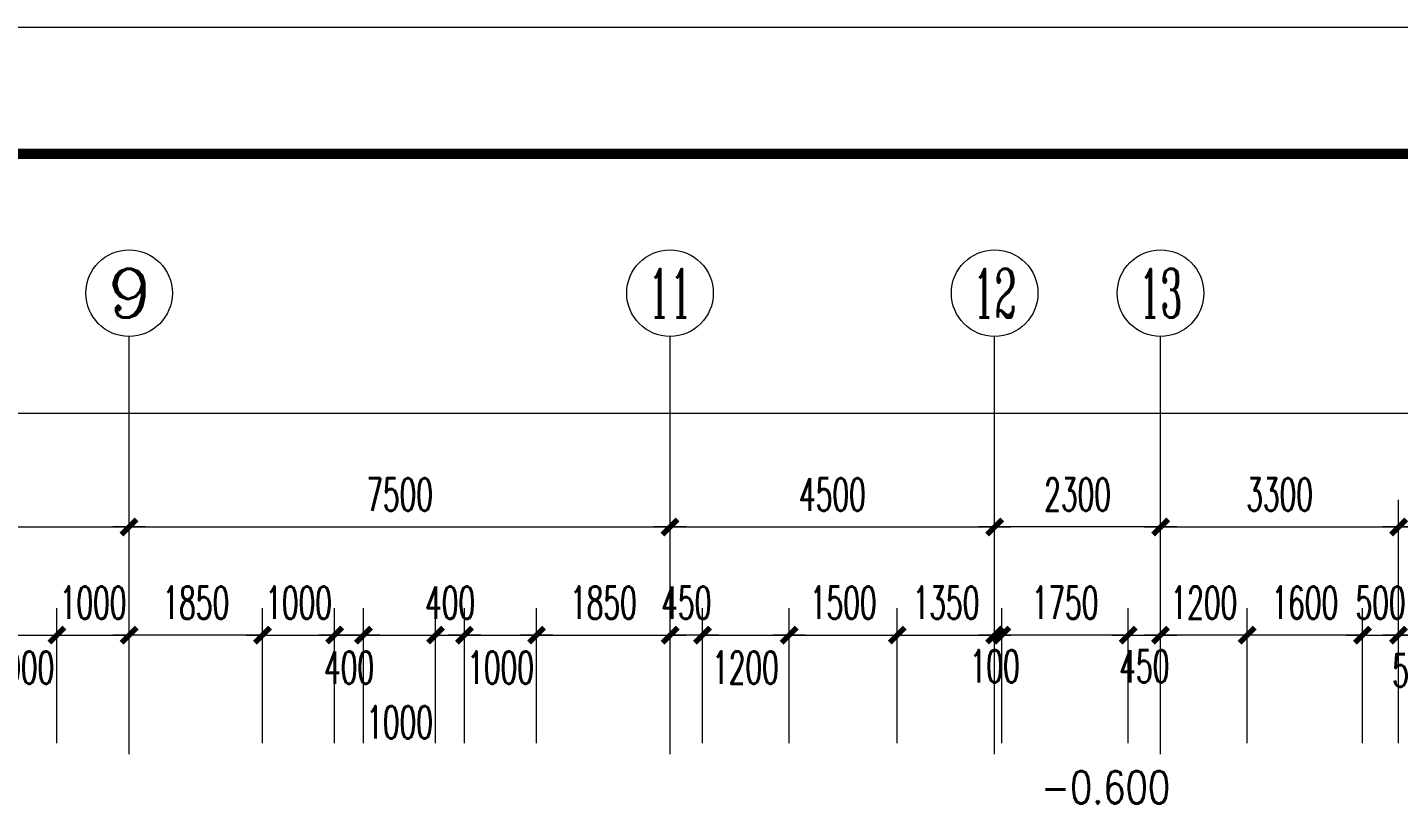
# Model space of a CAD drawing. Extents: x 1575758 to 1999219, y -897052 to -636879.
# Drawn here: x 1653799 to 1672808, y -650696 to -639933 of the extents above; entities that cross this region are included whole.
import ezdxf
from ezdxf.enums import TextEntityAlignment as Align

# ---------------------------------------------------------------- set-up
doc = ezdxf.new("R2010")
doc.units = 0
doc.header["$LTSCALE"] = 1500
doc.header["$MEASUREMENT"] = 0
doc.layers.get('0').update_dxf_attribs({"linetype": 'CONTINUOUS', "lineweight": 5})
doc.layers.get('DEFPOINTS').update_dxf_attribs({"linetype": 'CONTINUOUS', "lineweight": 5})
for name, color, linetype, lineweight in [('AXIS', 7, 'CONTINUOUS', 5), ('AXIS_TEXT', 7, 'CONTINUOUS', 5), ('PUB_DIM', 7, 'CONTINUOUS', 5)]:
    doc.layers.add(name, color=color, linetype=linetype, lineweight=lineweight)
doc.styles.add('COMPLEX', font='COMPLEX')
doc.styles.add('DIM_FONT', font='romans.shx', dxfattribs={"width": 0.6})
doc.dimstyles.new('NORMAL', dxfattribs={"dimscale": 1.5, "dimtxt": 300, "dimasz": 1, "dimexe": 250, "dimexo": 300, "dimgap": 150, "dimtad": 1, "dimdec": 0, "dimdsep": 46, "dimtxsty": 'DIM_FONT', "dimblk1": '_DIMX', "dimblk2": '_DIMX', "dimsah": 1, "dimcen": 2.5, "dimdle": 0.3, "dimclrd": 256, "dimclre": 256, "dimclrt": 256, "dimadec": 0, "dimazin": 0, "dimtfac": 1, "dimtdec": 0, "dimtix": 1, "dimtmove": 2, "dimatfit": 3, "dimldrblk": '_DIMX', "dimfxl": 1, "dimtvp": 1, "dimtolj": 1, "dimtzin": 0, "dimlwd": -1, "dimlwe": -1, "dimarcsym": 0})

# ---------------------------------------------------------------- blocks, each defined once
blk = doc.blocks.new('_AXISO')
blk.add_circle((0, 0), 0.5)
at = {"layer": 'AXIS_TEXT', "style": 'COMPLEX', "width": 1.041667}
blk.add_attdef('A', text='', height=0.56, dxfattribs=at).set_placement((-0.25, -0.28), (0.25, -0.28), align=Align.FIT)
blk = doc.blocks.new('_DIMX')
blk.add_line((-150, 0), (150, 0))
at = {"const_width": 50}
blk.add_lwpolyline([(-70, -70), (70, 70)], dxfattribs=at)
blk = doc.blocks.new('*D389')
at = {"layer": 'DEFPOINTS', "color": 0, "lineweight": 5}
for p in [(1655208, -646860), (1648008, -650010), (1655208, -650010)]:
    blk.add_point(p, dxfattribs=at)
at = {"layer": 'PUB_DIM'}
for p, q in [((1648008, -649560), (1648008, -646485)), ((1655208, -649560), (1655208, -646485)), ((1648009, -646860), (1655206, -646860))]:
    blk.add_line(p, q, dxfattribs=at)
at = {"layer": 'PUB_DIM', "xscale": 1.5, "yscale": 1.5, "zscale": 1.5, "rotation": 180}
blk.add_blockref('_DIMX', (1648008, -646860), dxfattribs=at)
at = {"layer": 'PUB_DIM', "xscale": 1.5, "yscale": 1.5, "zscale": 1.5}
blk.add_blockref('_DIMX', (1655208, -646860), dxfattribs=at)
at = {"layer": 'PUB_DIM', "insert": (1651608, -646410), "char_height": 450, "attachment_point": 5, "style": 'DIM_FONT'}
blk.add_mtext('\\A1;7200', dxfattribs=at)
blk = doc.blocks.new('*D390')
at = {"layer": 'DEFPOINTS', "color": 0, "lineweight": 5}
for p in [(1662708, -646860), (1655208, -650010), (1662708, -650010)]:
    blk.add_point(p, dxfattribs=at)
at = {"layer": 'PUB_DIM'}
for p, q in [((1655208, -649560), (1655208, -646485)), ((1662708, -649560), (1662708, -646485)), ((1655209, -646860), (1662706, -646860))]:
    blk.add_line(p, q, dxfattribs=at)
at = {"layer": 'PUB_DIM', "xscale": 1.5, "yscale": 1.5, "zscale": 1.5, "rotation": 180}
blk.add_blockref('_DIMX', (1655208, -646860), dxfattribs=at)
at = {"layer": 'PUB_DIM', "xscale": 1.5, "yscale": 1.5, "zscale": 1.5}
blk.add_blockref('_DIMX', (1662708, -646860), dxfattribs=at)
at = {"layer": 'PUB_DIM', "insert": (1658958, -646410), "char_height": 450, "attachment_point": 5, "style": 'DIM_FONT'}
blk.add_mtext('\\A1;7500', dxfattribs=at)
blk = doc.blocks.new('*D391')
at = {"layer": 'DEFPOINTS', "color": 0, "lineweight": 5}
for p in [(1667208, -646860), (1662708, -650010), (1667208, -650010)]:
    blk.add_point(p, dxfattribs=at)
at = {"layer": 'PUB_DIM'}
for p, q in [((1662708, -649560), (1662708, -646485)), ((1667208, -649560), (1667208, -646485)), ((1662709, -646860), (1667207, -646860))]:
    blk.add_line(p, q, dxfattribs=at)
at = {"layer": 'PUB_DIM', "xscale": 1.5, "yscale": 1.5, "zscale": 1.5, "rotation": 180}
blk.add_blockref('_DIMX', (1662708, -646860), dxfattribs=at)
at = {"layer": 'PUB_DIM', "xscale": 1.5, "yscale": 1.5, "zscale": 1.5}
blk.add_blockref('_DIMX', (1667208, -646860), dxfattribs=at)
at = {"layer": 'PUB_DIM', "insert": (1664958, -646410), "char_height": 450, "attachment_point": 5, "style": 'DIM_FONT'}
blk.add_mtext('\\A1;4500', dxfattribs=at)
blk = doc.blocks.new('*D393')
at = {"layer": 'DEFPOINTS', "color": 0, "lineweight": 5}
for p in [(1672808, -646860), (1669508, -650010), (1672808, -650010)]:
    blk.add_point(p, dxfattribs=at)
at = {"layer": 'PUB_DIM'}
for p, q in [((1669508, -649560), (1669508, -646485)), ((1672808, -649560), (1672808, -646485)), ((1669509, -646860), (1672806, -646860))]:
    blk.add_line(p, q, dxfattribs=at)
at = {"layer": 'PUB_DIM', "xscale": 1.5, "yscale": 1.5, "zscale": 1.5, "rotation": 180}
blk.add_blockref('_DIMX', (1669508, -646860), dxfattribs=at)
at = {"layer": 'PUB_DIM', "xscale": 1.5, "yscale": 1.5, "zscale": 1.5}
blk.add_blockref('_DIMX', (1672808, -646860), dxfattribs=at)
at = {"layer": 'PUB_DIM', "insert": (1671158, -646410), "char_height": 450, "attachment_point": 5, "style": 'DIM_FONT'}
blk.add_mtext('\\A1;3300', dxfattribs=at)
blk = doc.blocks.new('*D401')
at = {"layer": 'DEFPOINTS', "color": 0, "lineweight": 5}
for p in [(1667208, -646860), (1667208, -650010), (1669508, -650010)]:
    blk.add_point(p, dxfattribs=at)
at = {"layer": 'PUB_DIM'}
for p, q in [((1667208, -649560), (1667208, -646485)), ((1669508, -649560), (1669508, -646485)), ((1669506, -646860), (1667210, -646860))]:
    blk.add_line(p, q, dxfattribs=at)
at = {"layer": 'PUB_DIM', "xscale": 1.5, "yscale": 1.5, "zscale": 1.5, "rotation": 180}
blk.add_blockref('_DIMX', (1667208, -646860), dxfattribs=at)
at = {"layer": 'PUB_DIM', "xscale": 1.5, "yscale": 1.5, "zscale": 1.5}
blk.add_blockref('_DIMX', (1669508, -646860), dxfattribs=at)
at = {"layer": 'PUB_DIM', "insert": (1668358, -646410), "char_height": 450, "attachment_point": 5, "style": 'DIM_FONT'}
blk.add_mtext('\\A1;2300', dxfattribs=at)
blk = doc.blocks.new('*D417')
at = {"layer": 'DEFPOINTS', "color": 0, "lineweight": 5}
for p in [(1655208, -648360), (1654208, -650310), (1655208, -650310)]:
    blk.add_point(p, dxfattribs=at)
at = {"layer": 'PUB_DIM'}
for p, q in [((1654208, -649860), (1654208, -647985)), ((1655208, -649860), (1655208, -647985)), ((1654206, -648360), (1654205, -648360)), ((1654208, -648360), (1655208, -648360)), ((1655209, -648360), (1655211, -648360))]:
    blk.add_line(p, q, dxfattribs=at)
at = {"layer": 'PUB_DIM', "xscale": 1.5, "yscale": 1.5, "zscale": 1.5}
for p, rotation in [((1654208, -648360), 0.0001872741769659569), ((1655208, -648360), 180.0001872741769)]:
    blk.add_blockref('_DIMX', p, dxfattribs=dict(at, rotation=rotation))
at = {"layer": 'PUB_DIM', "insert": (1654708, -647910), "char_height": 450, "attachment_point": 5, "rotation": 0.0002, "style": 'DIM_FONT'}
blk.add_mtext('\\A1;1000', dxfattribs=at)
blk = doc.blocks.new('*D418')
at = {"layer": 'DEFPOINTS', "color": 0, "lineweight": 5}
for p in [(1658058, -648360), (1657058, -650310), (1658058, -650310)]:
    blk.add_point(p, dxfattribs=at)
at = {"layer": 'PUB_DIM'}
for p, q in [((1657058, -649860), (1657058, -647985)), ((1658058, -649860), (1658058, -647985)), ((1657056, -648360), (1657055, -648360)), ((1657058, -648360), (1658058, -648360)), ((1658059, -648360), (1658061, -648360))]:
    blk.add_line(p, q, dxfattribs=at)
at = {"layer": 'PUB_DIM', "xscale": 1.5, "yscale": 1.5, "zscale": 1.5}
blk.add_blockref('_DIMX', (1657058, -648360), dxfattribs=at)
at = {"layer": 'PUB_DIM', "xscale": 1.5, "yscale": 1.5, "zscale": 1.5, "rotation": 180}
blk.add_blockref('_DIMX', (1658058, -648360), dxfattribs=at)
at = {"layer": 'PUB_DIM', "insert": (1657558, -647910), "char_height": 450, "attachment_point": 5, "style": 'DIM_FONT'}
blk.add_mtext('\\A1;1000', dxfattribs=at)
blk = doc.blocks.new('*D419')
at = {"layer": 'DEFPOINTS', "color": 0, "lineweight": 5}
for p in [(1658458, -648360), (1658058, -650310), (1658458, -650310)]:
    blk.add_point(p, dxfattribs=at)
at = {"layer": 'PUB_DIM'}
for p, q in [((1658058, -649860), (1658058, -647985)), ((1658458, -649860), (1658458, -647985)), ((1658056, -648360), (1658055, -648360)), ((1658058, -648360), (1658458, -648360)), ((1658459, -648360), (1658461, -648360))]:
    blk.add_line(p, q, dxfattribs=at)
at = {"layer": 'PUB_DIM', "xscale": 1.5, "yscale": 1.5, "zscale": 1.5}
blk.add_blockref('_DIMX', (1658058, -648360), dxfattribs=at)
at = {"layer": 'PUB_DIM', "xscale": 1.5, "yscale": 1.5, "zscale": 1.5, "rotation": 180}
blk.add_blockref('_DIMX', (1658458, -648360), dxfattribs=at)
at = {"layer": 'PUB_DIM', "insert": (1658258, -648810), "char_height": 450, "attachment_point": 5, "style": 'DIM_FONT'}
blk.add_mtext('\\A1;400', dxfattribs=at)
blk = doc.blocks.new('*D420')
at = {"layer": 'DEFPOINTS', "color": 0, "lineweight": 5}
for p in [(1659458, -648360), (1658458, -650310), (1659458, -650310)]:
    blk.add_point(p, dxfattribs=at)
at = {"layer": 'PUB_DIM'}
for p, q in [((1658458, -649860), (1658458, -647985)), ((1659458, -649860), (1659458, -647985)), ((1658459, -648360), (1659456, -648360))]:
    blk.add_line(p, q, dxfattribs=at)
at = {"layer": 'PUB_DIM', "xscale": 1.5, "yscale": 1.5, "zscale": 1.5, "rotation": 180}
blk.add_blockref('_DIMX', (1658458, -648360), dxfattribs=at)
at = {"layer": 'PUB_DIM', "xscale": 1.5, "yscale": 1.5, "zscale": 1.5}
blk.add_blockref('_DIMX', (1659458, -648360), dxfattribs=at)
at = {"layer": 'PUB_DIM', "insert": (1658958, -649569), "char_height": 450, "attachment_point": 5, "style": 'DIM_FONT'}
blk.add_mtext('\\A1;1000', dxfattribs=at)
blk = doc.blocks.new('*D421')
at = {"layer": 'DEFPOINTS', "color": 0, "lineweight": 5}
for p in [(1659858, -648360), (1659458, -650310), (1659858, -650310)]:
    blk.add_point(p, dxfattribs=at)
at = {"layer": 'PUB_DIM'}
for p, q in [((1659458, -649860), (1659458, -647985)), ((1659858, -649860), (1659858, -647985)), ((1659456, -648360), (1659455, -648360)), ((1659458, -648360), (1659858, -648360)), ((1659859, -648360), (1659861, -648360))]:
    blk.add_line(p, q, dxfattribs=at)
at = {"layer": 'PUB_DIM', "xscale": 1.5, "yscale": 1.5, "zscale": 1.5}
blk.add_blockref('_DIMX', (1659458, -648360), dxfattribs=at)
at = {"layer": 'PUB_DIM', "xscale": 1.5, "yscale": 1.5, "zscale": 1.5, "rotation": 180}
blk.add_blockref('_DIMX', (1659858, -648360), dxfattribs=at)
at = {"layer": 'PUB_DIM', "insert": (1659658, -647910), "char_height": 450, "attachment_point": 5, "style": 'DIM_FONT'}
blk.add_mtext('\\A1;400', dxfattribs=at)
blk = doc.blocks.new('*D422')
at = {"layer": 'DEFPOINTS', "color": 0, "lineweight": 5}
for p in [(1660858, -648360), (1659858, -650310), (1660858, -650310)]:
    blk.add_point(p, dxfattribs=at)
at = {"layer": 'PUB_DIM'}
for p, q in [((1659858, -649860), (1659858, -647985)), ((1660858, -649860), (1660858, -647985)), ((1659859, -648360), (1660856, -648360))]:
    blk.add_line(p, q, dxfattribs=at)
at = {"layer": 'PUB_DIM', "xscale": 1.5, "yscale": 1.5, "zscale": 1.5, "rotation": 180}
blk.add_blockref('_DIMX', (1659858, -648360), dxfattribs=at)
at = {"layer": 'PUB_DIM', "xscale": 1.5, "yscale": 1.5, "zscale": 1.5}
blk.add_blockref('_DIMX', (1660858, -648360), dxfattribs=at)
at = {"layer": 'PUB_DIM', "insert": (1660358, -648810), "char_height": 450, "attachment_point": 5, "style": 'DIM_FONT'}
blk.add_mtext('\\A1;1000', dxfattribs=at)
blk = doc.blocks.new('*D423')
at = {"layer": 'DEFPOINTS', "color": 0, "lineweight": 5}
for p in [(1662708, -648360), (1660858, -650310), (1662708, -650310)]:
    blk.add_point(p, dxfattribs=at)
at = {"layer": 'PUB_DIM'}
for p, q in [((1660858, -649860), (1660858, -647985)), ((1662708, -649860), (1662708, -647985)), ((1660859, -648360), (1662706, -648360))]:
    blk.add_line(p, q, dxfattribs=at)
at = {"layer": 'PUB_DIM', "xscale": 1.5, "yscale": 1.5, "zscale": 1.5, "rotation": 180}
blk.add_blockref('_DIMX', (1660858, -648360), dxfattribs=at)
at = {"layer": 'PUB_DIM', "xscale": 1.5, "yscale": 1.5, "zscale": 1.5}
blk.add_blockref('_DIMX', (1662708, -648360), dxfattribs=at)
at = {"layer": 'PUB_DIM', "insert": (1661783, -647910), "char_height": 450, "attachment_point": 5, "style": 'DIM_FONT'}
blk.add_mtext('\\A1;1850', dxfattribs=at)
blk = doc.blocks.new('*D424')
at = {"layer": 'DEFPOINTS', "color": 0, "lineweight": 5}
for p in [(1669508, -648360), (1669058, -650310), (1669508, -650310)]:
    blk.add_point(p, dxfattribs=at)
at = {"layer": 'PUB_DIM'}
for p, q in [((1669058, -649860), (1669058, -647985)), ((1669508, -649860), (1669508, -647985)), ((1669056, -648360), (1669055, -648360)), ((1669058, -648360), (1669508, -648360)), ((1669509, -648360), (1669511, -648360))]:
    blk.add_line(p, q, dxfattribs=at)
at = {"layer": 'PUB_DIM', "xscale": 1.5, "yscale": 1.5, "zscale": 1.5}
for p, rotation in [((1669058, -648360), 0.0001799628997822822), ((1669508, -648360), 180.0001799628998)]:
    blk.add_blockref('_DIMX', p, dxfattribs=dict(at, rotation=rotation))
at = {"layer": 'PUB_DIM', "insert": (1669283, -648792), "char_height": 450, "attachment_point": 5, "rotation": 0.0002, "style": 'DIM_FONT'}
blk.add_mtext('\\A1;450', dxfattribs=at)
blk = doc.blocks.new('*D425')
at = {"layer": 'DEFPOINTS', "color": 0, "lineweight": 5}
for p in [(1664358, -648360), (1663158, -650310), (1664358, -650310)]:
    blk.add_point(p, dxfattribs=at)
at = {"layer": 'PUB_DIM'}
for p, q in [((1663158, -649860), (1663158, -647985)), ((1664358, -649860), (1664358, -647985)), ((1663159, -648360), (1664356, -648360))]:
    blk.add_line(p, q, dxfattribs=at)
at = {"layer": 'PUB_DIM', "xscale": 1.5, "yscale": 1.5, "zscale": 1.5, "rotation": 180}
blk.add_blockref('_DIMX', (1663158, -648360), dxfattribs=at)
at = {"layer": 'PUB_DIM', "xscale": 1.5, "yscale": 1.5, "zscale": 1.5}
blk.add_blockref('_DIMX', (1664358, -648360), dxfattribs=at)
at = {"layer": 'PUB_DIM', "insert": (1663752, -648810), "char_height": 450, "attachment_point": 5, "style": 'DIM_FONT'}
blk.add_mtext('\\A1;1200', dxfattribs=at)
blk = doc.blocks.new('*D426')
at = {"layer": 'DEFPOINTS', "color": 0, "lineweight": 5}
for p in [(1665858, -648360), (1664358, -650310), (1665858, -650310)]:
    blk.add_point(p, dxfattribs=at)
at = {"layer": 'PUB_DIM'}
for p, q in [((1664358, -649860), (1664358, -647985)), ((1665858, -649860), (1665858, -647985)), ((1664359, -648360), (1665856, -648360))]:
    blk.add_line(p, q, dxfattribs=at)
at = {"layer": 'PUB_DIM', "xscale": 1.5, "yscale": 1.5, "zscale": 1.5, "rotation": 180}
blk.add_blockref('_DIMX', (1664358, -648360), dxfattribs=at)
at = {"layer": 'PUB_DIM', "xscale": 1.5, "yscale": 1.5, "zscale": 1.5}
blk.add_blockref('_DIMX', (1665858, -648360), dxfattribs=at)
at = {"layer": 'PUB_DIM', "insert": (1665108, -647910), "char_height": 450, "attachment_point": 5, "style": 'DIM_FONT'}
blk.add_mtext('\\A1;1500', dxfattribs=at)
blk = doc.blocks.new('*D525')
at = {"layer": 'DEFPOINTS', "color": 0, "lineweight": 5}
for p in [(1670708, -648360), (1670708, -650310), (1672308, -650310)]:
    blk.add_point(p, dxfattribs=at)
at = {"layer": 'PUB_DIM'}
for p, q in [((1670708, -649860), (1670708, -647985)), ((1672308, -649860), (1672308, -647985)), ((1672306, -648360), (1670709, -648360))]:
    blk.add_line(p, q, dxfattribs=at)
at = {"layer": 'PUB_DIM', "xscale": 1.5, "yscale": 1.5, "zscale": 1.5}
for p, rotation in [((1670708, -648360), 180.0000000000209), ((1672308, -648360), 2.086331107875594e-11)]:
    blk.add_blockref('_DIMX', p, dxfattribs=dict(at, rotation=rotation))
at = {"layer": 'PUB_DIM', "insert": (1671508, -647910), "char_height": 450, "attachment_point": 5, "style": 'DIM_FONT'}
blk.add_mtext('\\A1;1600', dxfattribs=at)
blk = doc.blocks.new('*D526')
at = {"layer": 'DEFPOINTS', "color": 0, "lineweight": 5}
for p in [(1672808, -648360), (1672308, -650310), (1672808, -650310)]:
    blk.add_point(p, dxfattribs=at)
at = {"layer": 'PUB_DIM'}
for p, q in [((1672308, -649860), (1672308, -647985)), ((1672808, -649860), (1672808, -647985)), ((1672306, -648360), (1672305, -648360)), ((1672308, -648360), (1672808, -648360)), ((1672809, -648360), (1672811, -648360))]:
    blk.add_line(p, q, dxfattribs=at)
at = {"layer": 'PUB_DIM', "xscale": 1.5, "yscale": 1.5, "zscale": 1.5}
blk.add_blockref('_DIMX', (1672308, -648360), dxfattribs=at)
at = {"layer": 'PUB_DIM', "xscale": 1.5, "yscale": 1.5, "zscale": 1.5, "rotation": 180}
blk.add_blockref('_DIMX', (1672808, -648360), dxfattribs=at)
at = {"layer": 'PUB_DIM', "insert": (1672558, -647910), "char_height": 450, "attachment_point": 5, "style": 'DIM_FONT'}
blk.add_mtext('\\A1;500', dxfattribs=at)
blk = doc.blocks.new('*D536')
at = {"layer": 'DEFPOINTS', "color": 0, "lineweight": 5}
for p in [(1682008, -645281), (1682008, -649851), (1604058, -650157)]:
    blk.add_point(p, dxfattribs=at)
at = {"layer": 'PUB_DIM'}
for p, q in [((1604058, -649707), (1604058, -644906)), ((1682008, -649401), (1682008, -644906)), ((1604059, -645281), (1682006, -645281))]:
    blk.add_line(p, q, dxfattribs=at)
at = {"layer": 'PUB_DIM', "xscale": 1.5, "yscale": 1.5, "zscale": 1.5, "rotation": 180}
blk.add_blockref('_DIMX', (1604058, -645281), dxfattribs=at)
at = {"layer": 'PUB_DIM', "xscale": 1.5, "yscale": 1.5, "zscale": 1.5}
blk.add_blockref('_DIMX', (1682008, -645281), dxfattribs=at)
at = {"layer": 'PUB_DIM', "insert": (1643723, -644681), "char_height": 450, "attachment_point": 5, "style": 'DIM_FONT'}
blk.add_mtext('\\A1;77950', dxfattribs=at)
blk = doc.blocks.new('*D617')
at = {"layer": 'DEFPOINTS', "color": 0, "lineweight": 5}
for p in [(1654208, -648360), (1653208, -650310), (1654208, -650310)]:
    blk.add_point(p, dxfattribs=at)
at = {"layer": 'PUB_DIM'}
for p, q in [((1653208, -649860), (1653208, -647985)), ((1654208, -649860), (1654208, -647985)), ((1653209, -648360), (1654206, -648360))]:
    blk.add_line(p, q, dxfattribs=at)
at = {"layer": 'PUB_DIM', "xscale": 1.5, "yscale": 1.5, "zscale": 1.5, "rotation": 180}
blk.add_blockref('_DIMX', (1653208, -648360), dxfattribs=at)
at = {"layer": 'PUB_DIM', "xscale": 1.5, "yscale": 1.5, "zscale": 1.5}
blk.add_blockref('_DIMX', (1654208, -648360), dxfattribs=at)
at = {"layer": 'PUB_DIM', "insert": (1653708, -648810), "char_height": 450, "attachment_point": 5, "style": 'DIM_FONT'}
blk.add_mtext('\\A1;1000', dxfattribs=at)
blk = doc.blocks.new('*D618')
at = {"layer": 'DEFPOINTS', "color": 0, "lineweight": 5}
for p in [(1655208, -648360), (1655208, -650310), (1657058, -650310)]:
    blk.add_point(p, dxfattribs=at)
at = {"layer": 'PUB_DIM'}
for p, q in [((1655208, -649860), (1655208, -647985)), ((1657058, -649860), (1657058, -647985)), ((1657056, -648360), (1655209, -648360))]:
    blk.add_line(p, q, dxfattribs=at)
at = {"layer": 'PUB_DIM', "xscale": 1.5, "yscale": 1.5, "zscale": 1.5}
for p, rotation in [((1655208, -648360), 179.9998987706037), ((1657058, -648360), 359.9998987706037)]:
    blk.add_blockref('_DIMX', p, dxfattribs=dict(at, rotation=rotation))
at = {"layer": 'PUB_DIM', "insert": (1656133, -647910), "char_height": 450, "attachment_point": 5, "rotation": 359.9999, "style": 'DIM_FONT'}
blk.add_mtext('\\A1;1850', dxfattribs=at)
blk = doc.blocks.new('*D619')
at = {"layer": 'DEFPOINTS', "color": 0, "lineweight": 5}
for p in [(1662708, -648360), (1662708, -650310), (1663158, -650310)]:
    blk.add_point(p, dxfattribs=at)
at = {"layer": 'PUB_DIM'}
for p, q in [((1662708, -649860), (1662708, -647985)), ((1663158, -649860), (1663158, -647985)), ((1662706, -648360), (1662705, -648360)), ((1663158, -648360), (1662708, -648360)), ((1663159, -648360), (1663161, -648360))]:
    blk.add_line(p, q, dxfattribs=at)
at = {"layer": 'PUB_DIM', "xscale": 1.5, "yscale": 1.5, "zscale": 1.5}
for p, rotation in [((1662708, -648360), 359.9998987698075), ((1663158, -648360), 179.9998987698076)]:
    blk.add_blockref('_DIMX', p, dxfattribs=dict(at, rotation=rotation))
at = {"layer": 'PUB_DIM', "insert": (1662933, -647910), "char_height": 450, "attachment_point": 5, "rotation": 359.9999, "style": 'DIM_FONT'}
blk.add_mtext('\\A1;450', dxfattribs=at)
blk = doc.blocks.new('*D620')
at = {"layer": 'DEFPOINTS', "color": 0, "lineweight": 5}
for p in [(1667208, -648360), (1665858, -650310), (1667208, -650310)]:
    blk.add_point(p, dxfattribs=at)
at = {"layer": 'PUB_DIM'}
for p, q in [((1665858, -649860), (1665858, -647985)), ((1667208, -649860), (1667208, -647985)), ((1665856, -648360), (1665855, -648360)), ((1665858, -648360), (1667208, -648360)), ((1667209, -648360), (1667211, -648360))]:
    blk.add_line(p, q, dxfattribs=at)
at = {"layer": 'PUB_DIM', "xscale": 1.5, "yscale": 1.5, "zscale": 1.5}
blk.add_blockref('_DIMX', (1665858, -648360), dxfattribs=at)
at = {"layer": 'PUB_DIM', "xscale": 1.5, "yscale": 1.5, "zscale": 1.5, "rotation": 180}
blk.add_blockref('_DIMX', (1667208, -648360), dxfattribs=at)
at = {"layer": 'PUB_DIM', "insert": (1666533, -647910), "char_height": 450, "attachment_point": 5, "style": 'DIM_FONT'}
blk.add_mtext('\\A1;1350', dxfattribs=at)
blk = doc.blocks.new('*D621')
at = {"layer": 'DEFPOINTS', "color": 0, "lineweight": 5}
for p in [(1667208, -648360), (1667208, -650310), (1667308, -650310)]:
    blk.add_point(p, dxfattribs=at)
at = {"layer": 'PUB_DIM'}
for p, q in [((1667208, -649860), (1667208, -647985)), ((1667308, -649860), (1667308, -647985)), ((1667207, -648360), (1667205, -648360)), ((1667308, -648360), (1667208, -648360)), ((1667310, -648360), (1667311, -648360))]:
    blk.add_line(p, q, dxfattribs=at)
at = {"layer": 'PUB_DIM', "xscale": 1.5, "yscale": 1.5, "zscale": 1.5}
for p, rotation in [((1667208, -648360), 6.666442612347531e-11), ((1667308, -648360), 180.0000000000666)]:
    blk.add_blockref('_DIMX', p, dxfattribs=dict(at, rotation=rotation))
at = {"layer": 'PUB_DIM', "insert": (1667208, -648792), "char_height": 450, "attachment_point": 5, "style": 'DIM_FONT'}
blk.add_mtext('\\A1;100', dxfattribs=at)
blk = doc.blocks.new('*D622')
at = {"layer": 'DEFPOINTS', "color": 0, "lineweight": 5}
for p in [(1667308, -648360), (1667308, -650310), (1669058, -650310)]:
    blk.add_point(p, dxfattribs=at)
at = {"layer": 'PUB_DIM'}
for p, q in [((1667308, -649860), (1667308, -647985)), ((1669058, -649860), (1669058, -647985)), ((1669056, -648360), (1667309, -648360))]:
    blk.add_line(p, q, dxfattribs=at)
at = {"layer": 'PUB_DIM', "xscale": 1.5, "yscale": 1.5, "zscale": 1.5}
for p, rotation in [((1667308, -648360), 180.0000000000191), ((1669058, -648360), 1.910471780774969e-11)]:
    blk.add_blockref('_DIMX', p, dxfattribs=dict(at, rotation=rotation))
at = {"layer": 'PUB_DIM', "insert": (1668183, -647910), "char_height": 450, "attachment_point": 5, "style": 'DIM_FONT'}
blk.add_mtext('\\A1;1750', dxfattribs=at)
blk = doc.blocks.new('*D623')
at = {"layer": 'DEFPOINTS', "color": 0, "lineweight": 5}
for p in [(1669508, -648360), (1669508, -650310), (1670708, -650310)]:
    blk.add_point(p, dxfattribs=at)
at = {"layer": 'PUB_DIM'}
for p, q in [((1669508, -649860), (1669508, -647985)), ((1670708, -649860), (1670708, -647985)), ((1669506, -648360), (1669505, -648360)), ((1670708, -648360), (1669508, -648360)), ((1670709, -648360), (1670711, -648360))]:
    blk.add_line(p, q, dxfattribs=at)
at = {"layer": 'PUB_DIM', "xscale": 1.5, "yscale": 1.5, "zscale": 1.5}
for p, rotation in [((1669508, -648360), 359.9999325142389), ((1670708, -648360), 179.9999325142389)]:
    blk.add_blockref('_DIMX', p, dxfattribs=dict(at, rotation=rotation))
at = {"layer": 'PUB_DIM', "insert": (1670108, -647910), "char_height": 450, "attachment_point": 5, "rotation": 359.9999, "style": 'DIM_FONT'}
blk.add_mtext('\\A1;1200', dxfattribs=at)
blk = doc.blocks.new('*D2266')
at = {"layer": 'DEFPOINTS', "color": 0, "lineweight": 5}
for p in [(1675908, -646860), (1672808, -650010), (1675908, -650010)]:
    blk.add_point(p, dxfattribs=at)
at = {"layer": 'PUB_DIM'}
for p, q in [((1672808, -649560), (1672808, -646485)), ((1675908, -649560), (1675908, -646485)), ((1672809, -646860), (1675906, -646860))]:
    blk.add_line(p, q, dxfattribs=at)
at = {"layer": 'PUB_DIM', "xscale": 1.5, "yscale": 1.5, "zscale": 1.5, "rotation": 180}
blk.add_blockref('_DIMX', (1672808, -646860), dxfattribs=at)
at = {"layer": 'PUB_DIM', "xscale": 1.5, "yscale": 1.5, "zscale": 1.5}
blk.add_blockref('_DIMX', (1675908, -646860), dxfattribs=at)
at = {"layer": 'PUB_DIM', "insert": (1674358, -646410), "char_height": 450, "attachment_point": 5, "style": 'DIM_FONT'}
blk.add_mtext('\\A1;3100', dxfattribs=at)
blk = doc.blocks.new('*D2267')
at = {"layer": 'DEFPOINTS', "color": 0, "lineweight": 5}
for p in [(1673308, -648360), (1672808, -650310), (1673308, -650310)]:
    blk.add_point(p, dxfattribs=at)
at = {"layer": 'PUB_DIM'}
for p, q in [((1672808, -649860), (1672808, -647985)), ((1673308, -649860), (1673308, -647985)), ((1672809, -648360), (1673306, -648360))]:
    blk.add_line(p, q, dxfattribs=at)
at = {"layer": 'PUB_DIM', "xscale": 1.5, "yscale": 1.5, "zscale": 1.5, "rotation": 180}
blk.add_blockref('_DIMX', (1672808, -648360), dxfattribs=at)
at = {"layer": 'PUB_DIM', "xscale": 1.5, "yscale": 1.5, "zscale": 1.5}
blk.add_blockref('_DIMX', (1673308, -648360), dxfattribs=at)
at = {"layer": 'PUB_DIM', "insert": (1673067, -648850), "char_height": 450, "attachment_point": 5, "style": 'DIM_FONT'}
blk.add_mtext('\\A1;500', dxfattribs=at)

msp = doc.modelspace()

# ---------------------------------------------------------------- linework, layer by layer
at = {"layer": 'AXIS', "color": 250}
msp.add_lwpolyline([(1575758, -639932.6), (1575758, -741246), (1712478.5, -741246), (1712478.5, -639932.6)], close=True, dxfattribs=at)
at = {"layer": 'AXIS', "color": 0, "const_width": 140.2}
msp.add_lwpolyline([(1577510.8, -641685.4), (1577510.8, -739493.2), (1710725.7, -739493.2), (1710725.7, -641685.4)], close=True, dxfattribs=at)
at = {"layer": 'PUB_DIM'}
for p, q in [((1655207.8, -650009.6), (1655207.7, -644217.4)), ((1662707.8, -650009.6), (1662707.7, -644217.4)), ((1667208, -650009.6), (1667207.9, -644217.4)), ((1669507.8, -650009.6), (1669507.7, -644217.4))]:
    msp.add_line(p, q, dxfattribs=at)

# ---------------------------------------------------------------- block references
at = {"layer": 'AXIS'}
ref = msp.add_blockref('_AXISO', (1655207.7, -643617.4), dxfattribs=dict(at, xscale=1200, yscale=1200, zscale=1200))
ref.add_attrib('A', '9', dxfattribs={"layer": 'AXIS_TEXT', "height": 672, "style": 'COMPLEX', "width": 1.339286}).set_placement((1654907.7, -643953.4), (1655507.7, -643953.4), align=Align.FIT)
ref = msp.add_blockref('_AXISO', (1662707.7, -643617.4), dxfattribs=dict(at, xscale=1200, yscale=1200, zscale=1200))
ref.add_attrib('A', '11', dxfattribs={"layer": 'AXIS_TEXT', "height": 672, "style": 'COMPLEX', "width": 0.78125}).set_placement((1662407.7, -643953.4), (1663007.7, -643953.4), align=Align.FIT)
ref = msp.add_blockref('_AXISO', (1667207.9, -643617.4), dxfattribs=dict(at, xscale=1200, yscale=1200, zscale=1200))
ref.add_attrib('A', '12', dxfattribs={"layer": 'AXIS_TEXT', "height": 672, "style": 'COMPLEX', "width": 0.646552}).set_placement((1666907.9, -643953.4), (1667507.9, -643953.4), align=Align.FIT)
ref = msp.add_blockref('_AXISO', (1669507.7, -643617.4), dxfattribs=dict(at, xscale=1200, yscale=1200, zscale=1200))
ref.add_attrib('A', '13', dxfattribs={"layer": 'AXIS_TEXT', "height": 672, "style": 'COMPLEX', "width": 0.646552}).set_placement((1669207.7, -643953.4), (1669807.7, -643953.4), align=Align.FIT)

# ---------------------------------------------------------------- texts
at = {"layer": 'PUB_DIM', "style": 'DIM_FONT', "width": 0.8}
msp.add_text('-0.600', height=450, rotation=360, dxfattribs=at).set_placement((1669641, -650695.2), align=Align.RIGHT)

# ---------------------------------------------------------------- dimensions: what is measured, and where the dimension line sits
at = {"layer": 'PUB_DIM'}
dim = msp.add_linear_dim(base=(1682007.8, -645280.5), p1=(1604057.8, -650156.6), p2=(1682007.8, -649850.8), dimstyle='NORMAL', dxfattribs=at)
dim.commit()
dim.dimension.update_dxf_attribs({"geometry": '*D536', "text_midpoint": (1643723.3, -644681), "dimtype": 160})
for base, p1, p2, picture, middle in [((1655207.8, -646859.6), (1648007.8, -650009.6), (1655207.8, -650009.6), '*D389', (1651607.8, -646409.6)), ((1662707.8, -646859.6), (1655207.8, -650009.6), (1662707.8, -650009.6), '*D390', (1658957.8, -646409.6)), ((1667208, -646859.6), (1662707.8, -650009.6), (1667208, -650009.6), '*D391', (1664957.9, -646409.6)), ((1667208, -646859.6), (1669507.8, -650009.6), (1667208, -650009.6), '*D401', (1668357.9, -646409.6)), ((1672807.8, -646859.6), (1669507.8, -650009.6), (1672807.8, -650009.6), '*D393', (1671157.8, -646409.6)), ((1675907.8, -646859.6), (1672807.8, -650009.6), (1675907.8, -650009.6), '*D2266', (1674357.8, -646409.6))]:
    dim = msp.add_linear_dim(base=base, p1=p1, p2=p2, dimstyle='NORMAL', dxfattribs=at)
    dim.commit()
    dim.dimension.update_dxf_attribs({"geometry": picture, "text_midpoint": middle})
for p1, p2, distance, picture, middle in [((1654207.8, -650309.6), (1655207.8, -650309.6), 1950, '*D417', (1654707.8, -647909.6)), ((1657057.8, -650309.6), (1655207.8, -650309.6), -1950, '*D618', (1656132.8, -647909.6)), ((1657057.8, -650309.6), (1658057.8, -650309.6), 1950, '*D418', (1657557.8, -647909.6)), ((1659457.8, -650309.6), (1659857.8, -650309.6), 1950, '*D421', (1659657.8, -647909.6)), ((1660857.8, -650309.6), (1662707.8, -650309.6), 1950, '*D423', (1661782.8, -647909.6)), ((1663157.8, -650309.6), (1662707.8, -650309.6), -1950, '*D619', (1662932.8, -647909.6)), ((1664357.5, -650309.6), (1665857.5, -650309.6), 1950, '*D426', (1665107.5, -647909.6)), ((1665857.5, -650309.6), (1667207.5, -650309.6), 1950, '*D620', (1666532.5, -647909.6)), ((1669057.8, -650309.6), (1667307.8, -650309.6), -1950, '*D622', (1668182.8, -647909.6)), ((1670707.8, -650309.6), (1669507.8, -650309.6), -1950, '*D623', (1670107.8, -647909.6)), ((1672307.8, -650309.6), (1670707.8, -650309.6), -1950, '*D525', (1671507.8, -647909.6)), ((1672307.8, -650309.6), (1672807.8, -650309.6), 1950, '*D526', (1672557.8, -647909.6))]:
    dim = msp.add_aligned_dim(p1=p1, p2=p2, distance=distance, dimstyle='NORMAL', dxfattribs=at)
    dim.commit()
    dim.dimension.update_dxf_attribs({"geometry": picture, "text_midpoint": middle})
for base, p1, p2, angle, picture, middle in [((1654207.8, -648359.6), (1653207.8, -650309.6), (1654207.8, -650309.6), 360, '*D617', (1653707.7, -648809.6)), ((1658457.8, -648359.6), (1658057.8, -650309.6), (1658457.8, -650309.6), 0, '*D419', (1658257.7, -648809.6)), ((1659457.8, -648359.6), (1658457.8, -650309.6), (1659457.8, -650309.6), 0, '*D420', (1658957.8, -649568.5)), ((1660857.8, -648359.6), (1659857.8, -650309.6), (1660857.8, -650309.6), 360, '*D422', (1660357.7, -648809.6)), ((1664357.5, -648359.6), (1663157.8, -650309.6), (1664357.5, -650309.6), 360, '*D425', (1663751.8, -648809.6)), ((1667208.5, -648359.6), (1667308.5, -650309.6), (1667208.5, -650309.6), 180, '*D621', (1667208.5, -648791.6)), ((1669507.8, -648359.6), (1669057.8, -650309.6), (1669507.8, -650309.6), 0.00018, '*D424', (1669282.8, -648791.6)), ((1673307.8, -648359.6), (1672807.8, -650309.6), (1673307.8, -650309.6), 360, '*D2267', (1673067.5, -648850.1))]:
    dim = msp.add_linear_dim(base=base, p1=p1, p2=p2, angle=angle, dimstyle='NORMAL', dxfattribs=at)
    dim.commit()
    dim.dimension.update_dxf_attribs({"geometry": picture, "text_midpoint": middle, "dimtype": 161})

doc.saveas('drawing.dxf')
